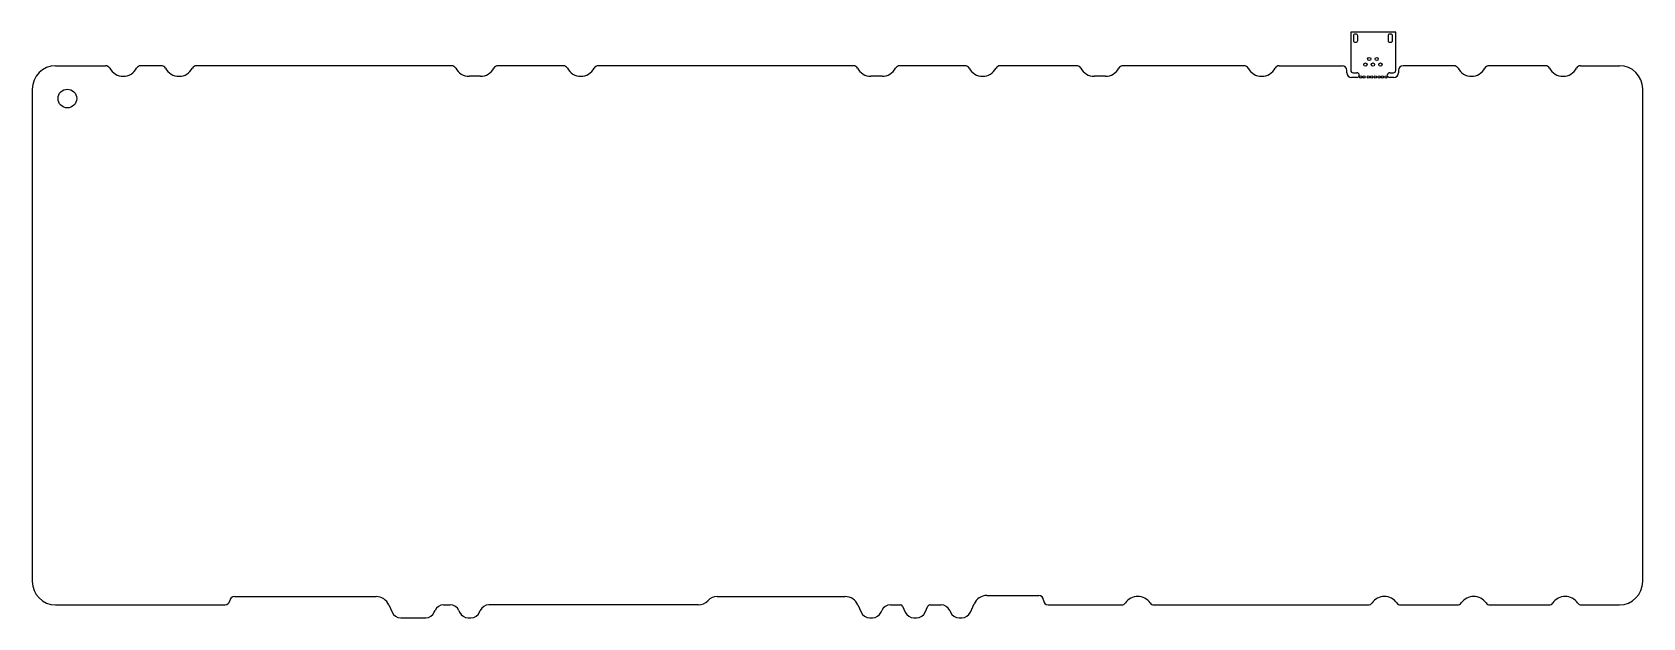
# Model space of a CAD drawing. Header units: millimetres. Extents: x -8 to 336, y -111 to 14.
import ezdxf

# ---------------------------------------------------------------- set-up
doc = ezdxf.new("R2010")
doc.units = ezdxf.units.MM
doc.layers.get('0').update_dxf_attribs({"linetype": 'CONTINUOUS'})

msp = doc.modelspace()

# ---------------------------------------------------------------- linework, layer by layer
for p, q in [((283.41, 14.15), (273.81, 14.15)), ((273.81, 14.15), (273.81, 6)), ((283.41, 6), (283.41, 14.15)), ((-2.5, 7), (8.15, 7)), ((20.06, 7), (15.66, 7)), ((81.97, 7), (27.57, 7)), ((105.79, 7), (91.86, 7)), ((167.7, 7), (113.29, 7)), ((191.51, 7), (177.59, 7)), ((215.32, 7), (199.02, 7)), ((251.04, 7), (225.21, 7)), ((258.55, 7), (271.97, 7)), ((295.81, 7), (284.97, 7)), ((315.34, 7), (303.31, 7)), ((322.84, 7), (331.11, 7)), ((88.11, 4.75), (85.72, 4.75)), ((173.83, 4.75), (171.45, 4.75)), ((221.46, 4.75), (219.07, 4.75)), ((272.97, 5.5), (272.97, 6)), ((275.11, 4.5), (273.97, 4.5)), ((274.31, 5.5), (275.11, 5.5)), ((282.11, 5.5), (282.91, 5.5)), ((282.97, 4.5), (282.11, 4.5)), ((283.97, 6), (283.97, 5.5)), ((-7.5, 2), (-7.5, -103.01)), ((336.11, -103.01), (336.11, 2.07)), ((35.63, -106.24), (65.85, -106.24)), ((138.62, -106.24), (165.93, -106.24)), ((196.19, -106.01), (207.24, -106.01)), ((-2.5, -108.01), (33.65, -108.01)), ((68.59, -108.02), (69.28, -109.58)), ((78.29, -109.58), (78.45, -109.2)), ((80.28, -108.01), (81.69, -108.01)), ((83.52, -109.2), (83.69, -109.58)), ((87.93, -109.58), (88.1, -109.2)), ((134.65, -108.01), (89.93, -108.01)), ((168.67, -108.02), (169.36, -109.58)), ((173.6, -109.58), (173.77, -109.2)), ((175.6, -108.01), (177.75, -108.01)), ((178.2, -108.31), (178.77, -109.58)), ((183.01, -109.58), (183.57, -108.31)), ((184.03, -108.01), (186.42, -108.01)), ((188.25, -109.2), (188.42, -109.58)), ((192.66, -109.58), (193.45, -107.8)), ((209.24, -108.01), (224.92, -108.01)), ((231.83, -108.01), (277.53, -108.01)), ((284.44, -108.01), (296.58, -108.01)), ((303.49, -108.01), (316.11, -108.01)), ((323.02, -108.01), (331.11, -108.01)), ((71.11, -110.77), (76.46, -110.77)), ((85.52, -110.77), (86.11, -110.77)), ((171.19, -110.77), (171.78, -110.77)), ((180.59, -110.77), (181.18, -110.77)), ((190.24, -110.77), (190.83, -110.77))]:
    msp.add_line(p, q)
for points in [[(275.24, 12.34, -1), (274.44, 12.34), (274.44, 13.44, -1), (275.24, 13.44)], [(281.84, 13.44, -1), (282.64, 13.44), (282.64, 12.34, -1), (281.84, 12.34)]]:
    msp.add_lwpolyline(points, format="xyb", close=True)
for centre, radius in [((276.94, 7.24), 0.35), ((277.74, 8.44), 0.35), ((278.54, 7.24), 0.35), ((279.34, 8.44), 0.35), ((280.14, 7.24), 0.35), ((275.91, 4.6), 0.25), ((276.66, 4.6), 0.25), ((277.55, 4.6), 0.25), ((278.3, 4.6), 0.25), ((279.05, 4.6), 0.25), ((279.8, 4.6), 0.25), ((280.55, 4.6), 0.25), ((281.3, 4.6), 0.25), ((0, 0), 1.99)]:
    msp.add_circle(centre, radius)
for centre, radius, start, end in [((-2.5, 2), 5, 90, 180), ((8.15, 6), 1, 28.0222, 90), ((15.66, 6), 1, 90, 151.9777), ((20.06, 6), 1, 28.0222, 90), ((27.57, 6), 1, 90, 151.9777), ((81.97, 6), 1, 28.0222, 90), ((91.86, 6), 1, 90, 151.9778), ((105.79, 6), 1, 28.0222, 90), ((113.29, 6), 1, 90, 151.9778), ((167.7, 6), 1, 28.0222, 90), ((177.59, 6), 1, 90, 151.9778), ((191.51, 6), 1, 28.0222, 90), ((199.02, 6), 1, 90, 151.9778), ((215.32, 6), 1, 28.0222, 90), ((225.21, 6), 1, 90, 151.9778), ((251.04, 6), 1, 28.0222, 90), ((258.55, 6), 1, 90, 151.9778), ((271.97, 6), 1, 0, 90), ((284.97, 6), 1, 90, 180), ((295.81, 6), 1, 28.0221, 90), ((303.31, 6), 1, 90, 151.9779), ((315.34, 6), 1, 28.0221, 90), ((322.84, 6), 1, 90, 151.9779), ((331.11, 2), 5, 0.7959, 90), ((11.91, 8), 3.25, 208.0222, 331.9778), ((23.81, 8), 3.25, 208.0222, 331.9778), ((85.72, 8), 3.25, 208.0222, 270), ((88.11, 8), 3.25, 270, 331.9778), ((109.54, 8), 3.25, 208.0222, 331.9778), ((171.45, 8), 3.25, 208.0222, 270), ((173.83, 8), 3.25, 270, 331.9778), ((195.26, 8), 3.25, 208.0222, 331.9778), ((219.07, 8), 3.25, 208.0222, 270), ((221.46, 8), 3.25, 270, 331.9778), ((254.8, 8), 3.25, 208.0222, 331.9778), ((273.97, 5.5), 1, 180, 270), ((274.31, 6), 0.5, 180, 270), ((275.11, 5), 0.5, -90, 90), ((282.11, 5), 0.5, 90, 270), ((282.91, 6), 0.5, -90, 0), ((282.97, 5.5), 1, -90, 0), ((299.56, 8), 3.25, 208.0221, 331.9779), ((319.09, 8), 3.25, 208.0221, 331.9779), ((-2.5, -103.01), 5, 180, 270), ((331.11, -103.01), 5, 270, 360), ((35.63, -107.24), 1, 90, 173.5643), ((65.85, -109.24), 3, 23.8794, 90), ((138.62, -108.9), 2.66, 90, 138.2256), ((165.93, -109.24), 3, 23.8794, 90), ((196.19, -109.01), 3, 90, 156.1206), ((207.24, -107.01), 1, 0, 90), ((228.38, -109.49), 3.25, 35.6027, 144.3973), ((280.99, -109.49), 3.25, 35.6027, 144.3973), ((300.04, -109.49), 3.25, 35.6027, 144.3973), ((319.56, -109.49), 3.25, 35.6027, 144.3973), ((33.65, -107.01), 1, 270, 353.5643), ((71.11, -108.77), 2, 203.8794, 270), ((76.46, -108.77), 2, 270, 336.1206), ((80.28, -110.01), 2, 90.0017, 156.1206), ((81.69, -110.01), 2, 23.8794, 90.0017), ((85.52, -108.77), 2, 203.8794, 270), ((86.11, -108.77), 2, 270, 336.1206), ((89.93, -110.01), 2, 89.9999, 156.1206), ((134.65, -105.35), 2.66, 269.9999, 318.2256), ((171.19, -108.77), 2, 203.8794, 270), ((171.78, -108.77), 2, 270, 336.1206), ((175.6, -110.01), 2, 90, 156.1206), ((177.75, -108.51), 0.5, 23.8794, 90), ((180.59, -108.77), 2, 203.8794, 270), ((181.18, -108.77), 2, 270, 336.1206), ((184.03, -108.51), 0.5, 90, 156.1206), ((186.42, -110.01), 2, 23.8794, 89.9983), ((190.24, -108.77), 2, 203.8794, 270), ((190.83, -108.77), 2, 270, 336.1206), ((209.24, -107.01), 1, 180, 270), ((224.92, -107.01), 1, 270, 324.3973), ((231.83, -107.01), 1, 215.6027, 270), ((277.53, -107.01), 1, 270, 324.3973), ((284.44, -107.01), 1, 215.6027, 270), ((296.58, -107.01), 1, 270, 324.3973), ((303.49, -107.01), 1, 215.6027, 270), ((316.11, -107.01), 1, 270, 324.3973), ((323.02, -107.01), 1, 215.6027, 270)]:
    msp.add_arc(centre, radius, start, end)

doc.saveas('drawing.dxf')
